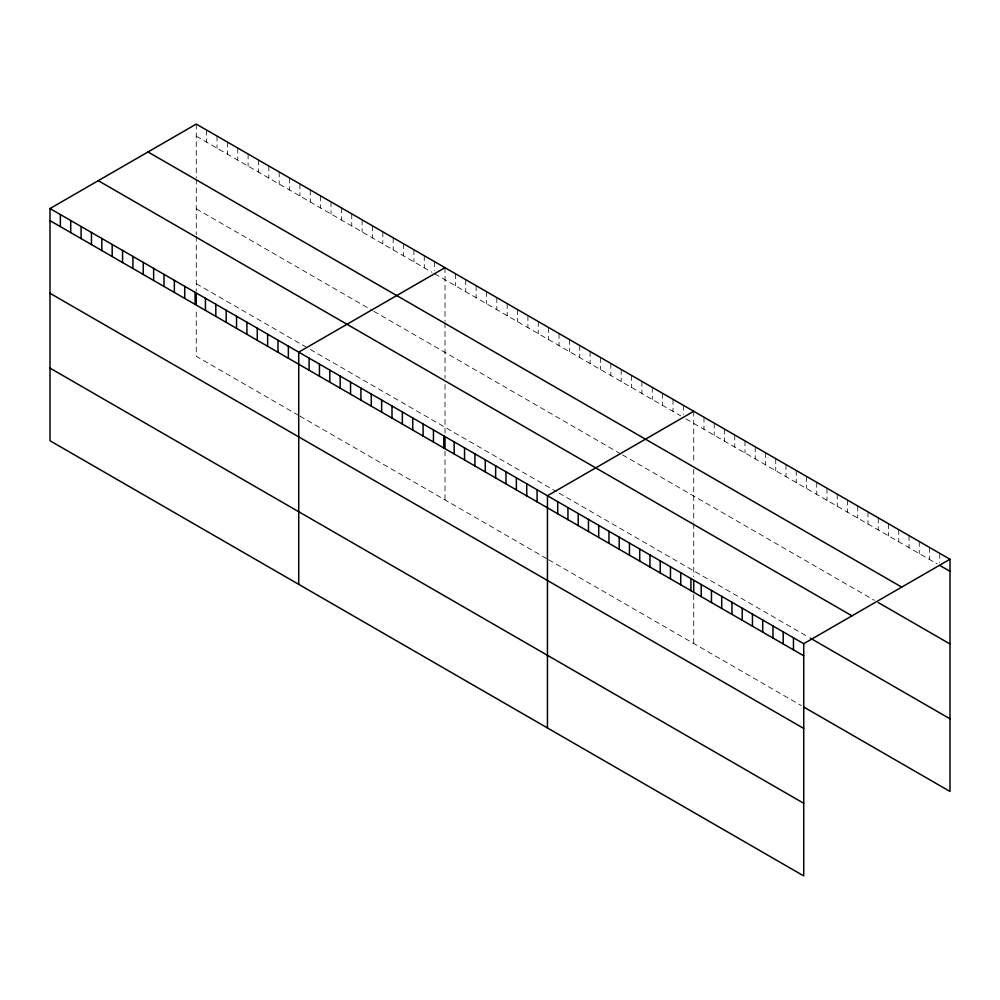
<?xml version="1.0" encoding="UTF-8"?>
<svg xmlns="http://www.w3.org/2000/svg" width="1000" height="1000" viewBox="0 0 1000 1000"><rect width="100%" height="100%" fill="white"/><g stroke="black" fill="none" stroke-linecap="round" stroke-linejoin="round"><path stroke-width="0.75" stroke-dasharray="5 3.75" d="M196.275 136.188L432.05 272.3M434.65 273.8L680.775 415.9M685.962 418.9L937.188 563.938M196.275 208.825L372.463 310.538M373.762 311.288L621.188 454.137M622.487 454.888L874.4 600.325M196.275 283.663L307.688 347.975M310.275 349.475L556.413 491.587M559.012 493.075L809.05 637.438M298.625 415.387L196.275 356.3L196.275 308.863M299.913 416.138L547.35 558.987M548.65 559.738L801.363 705.638M939.75 553.325L939.75 562.4M929.5 547.413L929.5 559.5M919.25 541.487L919.25 553.587M909 535.575L909 547.663M898.75 529.663L898.75 541.75M888.5 523.737L888.5 535.825M878.25 517.825L878.25 529.913M868 511.9L868 523.987M857.75 505.988L857.75 518.075M847.5 500.062L847.5 512.163M837.237 494.15L837.237 506.238M826.988 488.225L826.988 500.325M816.737 482.312L816.737 494.4M806.488 476.4L806.488 488.488M796.237 470.475L796.237 482.562M785.987 464.562L785.987 476.65M775.738 458.638L775.738 470.725M765.487 452.725L765.487 464.812M755.238 446.8L755.238 458.9M744.987 440.887L744.987 452.975M734.737 434.963L734.737 447.062M724.488 429.05L724.488 441.138M714.237 423.125L714.237 435.225M703.988 417.212L703.988 429.3M693.737 411.3L693.737 463.413M693.737 469.338L693.737 521.987M693.737 523.513L693.737 576.788M693.737 594.575L693.737 643.5M683.375 405.312L683.375 414.375M673.012 399.325L673.012 411.413M662.65 393.35L662.65 405.438M652.275 387.362L652.275 399.45M641.912 381.375L641.912 393.462M631.55 375.4L631.55 387.488M621.188 369.412L621.188 381.5M610.825 363.425L610.825 375.513M600.462 357.45L600.462 369.538M590.1 351.463L590.1 363.55M579.738 345.475L579.738 357.562M569.375 339.5L569.375 351.587M559.012 333.512L559.012 345.6M548.65 327.525L548.65 339.613M538.275 321.55L538.275 333.638M527.913 315.562L527.913 327.65M517.55 309.575L517.55 321.662M507.188 303.587L507.188 315.688M496.825 297.613L496.825 309.7M486.463 291.625L486.463 303.712M476.1 285.637L476.1 297.738M465.737 279.662L465.737 291.75M455.375 273.675L455.375 285.763M445.012 267.688L445.012 321.287M445.012 322.775L445.012 378.387M445.012 384.5L445.012 434.675M445.012 450.975L445.012 499.9M434.65 261.712L434.65 270.775M424.275 255.725L424.275 267.812M413.913 249.737L413.913 261.837M403.55 243.762L403.55 255.85M393.188 237.775L393.188 249.862M382.825 231.788L382.825 243.888M372.463 225.812L372.463 237.9M362.1 219.825L362.1 231.912M351.737 213.837L351.737 225.938M341.375 207.862L341.375 219.95M331.012 201.875L331.012 213.962M320.65 195.888L320.65 207.987M310.275 189.913L310.275 202M299.913 183.925L299.913 196.012M289.55 177.938L289.55 190.037M279.188 171.962L279.188 184.05M268.825 165.975L268.825 178.062M258.463 159.987L258.463 172.087M248.1 154.012L248.1 166.1M237.738 148.025L237.738 160.113M227.375 142.037L227.375 154.137M217.013 136.062L217.013 148.15M206.65 130.075L206.65 142.162M196.275 124.087L196.275 177.688M196.275 179.175L196.275 234.788M196.275 236.312L196.275 291.075"/><path stroke-width="1.5" d="M50 208.55L803.725 643.7L803.725 875.913L50 440.75L50 208.55L196.275 124.087L950 559.25L950 791.45L803.925 707.125M445.012 267.688L298.725 352.15L298.725 584.35M693.737 411.3L547.45 495.75L547.45 727.95M803.725 643.7L950 559.25M939.75 565.425L950 571.337M148.012 151.962L901.725 587.112M878.25 602.55L950 643.975M98.275 180.675L851.988 615.837M810.337 638.175L950 718.812M50 220.637L803.725 655.788M50 293.275L803.725 728.425M50 368.113L803.725 803.275M793.462 637.788L793.462 649.875M783.213 631.862L783.213 643.962M772.962 625.95L772.962 638.038M762.712 620.025L762.712 632.125M752.463 614.113L752.463 626.2M742.212 608.188L742.212 620.288M731.963 602.275L731.963 614.362M721.712 596.362L721.712 608.45M711.462 590.438L711.462 602.525M701.213 584.525L701.213 596.613M693.737 581.237L693.737 591.613M690.962 578.6L690.962 590.688M680.713 572.688L680.713 584.775M670.462 566.763L670.462 578.862M660.212 560.85L660.212 572.938M649.963 554.925L649.963 567.025M639.712 549.012L639.712 561.1M629.462 543.1L629.462 555.188M619.212 537.175L619.212 549.263M608.962 531.263L608.962 543.35M598.713 525.337L598.713 537.425M588.462 519.425L588.462 531.512M578.212 513.5L578.212 525.6M567.95 507.587L567.95 519.675M557.7 501.662L557.7 513.763M537.087 489.762L537.087 501.863M526.725 483.787L526.725 495.875M516.362 477.8L516.362 489.888M506 471.812L506 483.9M495.637 465.838L495.637 477.925M485.275 459.85L485.275 471.938M474.913 453.862L474.913 465.95M464.55 447.887L464.55 459.975M454.188 441.9L454.188 453.988M445.012 437.638L445.012 448.013M443.812 435.913L443.812 448M433.45 429.938L433.45 442.025M423.088 423.95L423.088 436.037M412.725 417.962L412.725 430.05M402.362 411.987L402.362 424.075M392 406L392 418.088M381.637 400.012L381.637 412.1M371.275 394.038L371.275 406.125M360.913 388.05L360.913 400.138M350.55 382.062L350.55 394.15M340.188 376.087L340.188 388.175M329.812 370.1L329.812 382.188M319.45 364.113L319.45 376.2M309.088 358.137L309.088 370.225M288.363 346.163L288.363 358.25M278 340.175L278 352.275M267.638 334.2L267.638 346.287M257.275 328.212L257.275 340.3M246.912 322.225L246.912 334.325M236.55 316.25L236.55 328.338M226.188 310.262L226.188 322.35M215.812 304.275L215.812 316.375M205.45 298.3L205.45 310.387M196.275 294.037L196.275 304.413M195.087 292.312L195.087 304.4M184.725 286.325L184.725 298.425M174.363 280.35L174.363 292.438M164 274.363L164 286.45M153.637 268.375L153.637 280.475M143.275 262.4L143.275 274.488M132.912 256.413L132.912 268.5M122.55 250.425L122.55 262.525M112.188 244.45L112.188 256.537M101.812 238.463L101.812 250.55M91.45 232.475L91.45 244.575M81.088 226.5L81.088 238.588M70.725 220.512L70.725 232.6M60.362 214.525L60.362 226.625"/></g></svg>
